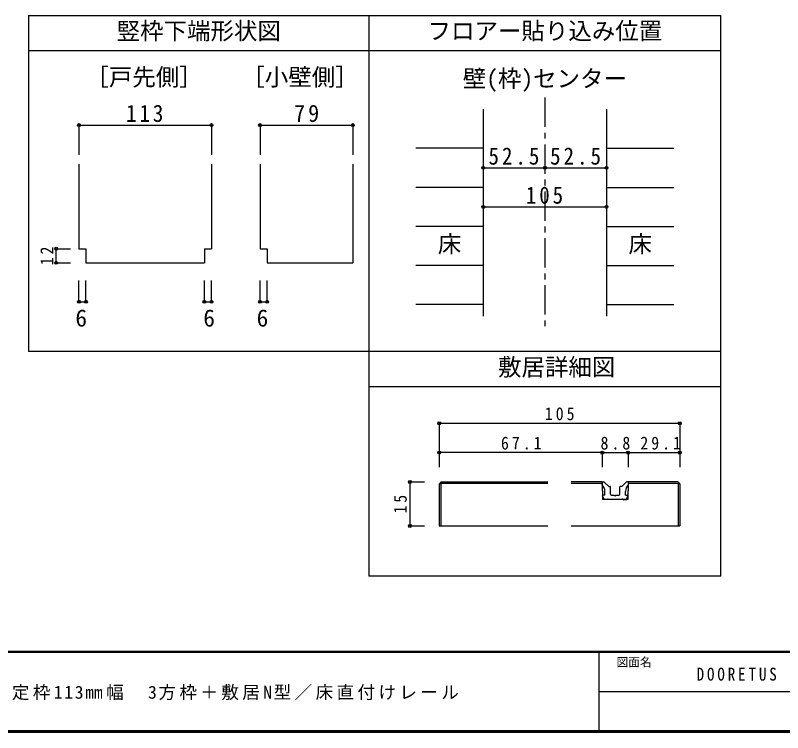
# Model space of a CAD drawing. Units: millimetres at full size, sheet at 1:5, with parts at other scales. Extents: x -973 to 977, y -718 to 696.
# Drawn here: x -496 to 158, y -701 to -90 of the extents above; entities that cross this region are included whole.
import ezdxf
from ezdxf.enums import TextEntityAlignment as Align

# ---------------------------------------------------------------- set-up
doc = ezdxf.new("R2010")
doc.units = ezdxf.units.MM
doc.header["$LTSCALE"] = 5
doc.header["$PDMODE"] = 32
doc.header["$PDSIZE"] = 2.5
doc.linetypes.add('CHAIN1', pattern=[8, 5, -1, 1, -1])
doc.linetypes.add('DASHED1', pattern=[1.8, 1.2, -0.6])
for name, color, linetype in [('0-0_補助線', 4, 'Continuous'), ('0-1_通り芯', 4, 'DASHED1'), ('0-3_仕上げ', 2, 'Continuous'), ('0-4_枠', 3, 'Continuous'), ('0-A_文字', 7, 'Continuous'), ('0-B_寸法', 7, 'Continuous'), ('1-4_枠', 3, 'Continuous'), ('1-7_金物', 7, 'Continuous'), ('1-B_寸法', 7, 'Continuous'), ('F-0_補助線', 7, 'Continuous'), ('F-1_枠', 6, 'Continuous'), ('F-A_文字', 7, 'Continuous')]:
    doc.layers.add(name, color=color, linetype=linetype)
doc.styles.add('ＭＳ ゴシック', font='')
doc.styles.get('ＭＳ ゴシック').set_extended_font_data('MS Gothic')

msp = doc.modelspace()

# ---------------------------------------------------------------- linework, layer by layer
at = {"layer": '0-0_補助線'}
for p, q in [((-441.506, -183.043), (-328.506, -183.043)), ((-441.506, -183.043), (-441.506, -208.303)), ((-328.506, -183.043), (-328.506, -208.303)), ((-287.041, -183.043), (-287.041, -208.303)), ((-287.041, -183.043), (-208.041, -183.043)), ((-208.041, -183.043), (-208.041, -208.303)), ((-460.847, -288.36), (-448.51, -288.36)), ((-460.847, -300.36), (-460.847, -288.36)), ((-460.847, -300.36), (-448.51, -300.36)), ((-441.506, -333.559), (-441.506, -315.36)), ((-334.506, -333.559), (-334.506, -315.36)), ((-328.506, -333.559), (-328.506, -315.36)), ((-287.041, -333.559), (-287.041, -315.36)), ((-334.506, -333.559), (-328.506, -333.559))]:
    msp.add_line(p, q, dxfattribs=at)
at = {"layer": '0-0_補助線', "color": 3}
for p, q in [((-328.506, -216.344), (-328.506, -288.36)), ((-208.041, -216.344), (-208.041, -300.36)), ((-334.506, -288.36), (-334.506, -300.36)), ((-334.506, -288.36), (-328.506, -288.36)), ((-281.041, -300.36), (-208.041, -300.36))]:
    msp.add_line(p, q, dxfattribs=at)
for points in [[(-441.506, -216.344), (-441.506, -288.36), (-435.506, -288.36)], [(-287.041, -216.344), (-287.041, -288.36), (-281.041, -288.36), (-281.041, -300.36)], [(-435.506, -288.36), (-435.506, -300.36), (-334.506, -300.36)]]:
    msp.add_lwpolyline(points, dxfattribs=at)
at = {"layer": '0-0_補助線'}
for points in [[(-441.506, -333.559), (-435.506, -333.559), (-435.506, -315.36)], [(-287.041, -333.559), (-281.041, -333.559), (-281.041, -315.36)]]:
    msp.add_lwpolyline(points, dxfattribs=at)
at = {"layer": '0-0_補助線', "color": 7}
for p in [(-441.506, -183.043), (-328.506, -183.043), (-287.041, -183.043), (-208.041, -183.043), (-460.847, -288.36), (-460.847, -300.36), (-441.506, -333.559), (-435.506, -333.559), (-334.506, -333.559), (-328.506, -333.559), (-287.041, -333.559), (-281.041, -333.559)]:
    msp.add_point(p, dxfattribs=at)
at = {"layer": '0-1_通り芯', "linetype": 'CHAIN1'}
msp.add_line((-44.333, -159.5), (-44.333, -356.007), dxfattribs=at)
at = {"layer": '0-3_仕上げ', "color": 4}
for p, q in [((-96.833, -202.801), (-154.333, -202.801)), ((8.167, -202.801), (65.667, -202.801)), ((-96.833, -236.103), (-154.333, -236.103)), ((8.167, -236.103), (65.667, -236.103)), ((-96.833, -269.404), (-154.333, -269.404)), ((8.167, -269.404), (65.667, -269.404)), ((-96.833, -302.706), (-154.333, -302.706)), ((8.167, -302.706), (65.667, -302.706)), ((-96.833, -336.007), (-154.333, -336.007)), ((8.167, -336.007), (65.667, -336.007))]:
    msp.add_line(p, q, dxfattribs=at)
at = {"layer": '0-4_枠'}
for p, q in [((-96.833, -169.5), (-96.833, -346.007)), ((8.167, -169.5), (8.167, -346.007))]:
    msp.add_line(p, q, dxfattribs=at)
at = {"layer": '0-A_文字', "color": 3}
for p, q in [((-484.333, -89.5), (-484.333, -376.007)), ((-484.333, -89.5), (105.667, -89.5)), ((-194.333, -89.5), (-194.333, -567.5)), ((105.667, -567.5), (105.667, -89.5)), ((-484.333, -119.5), (105.667, -119.5)), ((105.667, -376.007), (-484.333, -376.007)), ((105.667, -406.007), (-194.333, -406.007)), ((105.667, -567.5), (-194.333, -567.5))]:
    msp.add_line(p, q, dxfattribs=at)
at = {"layer": '0-B_寸法', "color": 4}
for p, q in [((-96.833, -219.452), (-44.333, -219.452)), ((-44.333, -219.452), (8.167, -219.452)), ((-96.833, -252.753), (8.167, -252.753))]:
    msp.add_line(p, q, dxfattribs=at)
at = {"layer": '0-B_寸法'}
for p in [(-96.833, -219.452), (-44.333, -219.452), (8.167, -219.452), (-96.833, -252.753), (8.167, -252.753)]:
    msp.add_point(p, dxfattribs=at)
at = {"layer": '1-4_枠'}
for p, q in [((-132.654, -487.188), (-134.422, -488.956)), ((-134.393, -488.956), (-134.393, -524.688)), ((-133.172, -488.438), (-133.172, -524.688)), ((-41.922, -488.438), (-133.172, -488.438)), ((-132.654, -487.188), (-41.922, -487.188)), ((4.578, -487.188), (-21.922, -487.188)), ((4.578, -488.438), (-21.922, -488.438)), ((26.578, -487.188), (26.578, -494.688)), ((68.81, -487.188), (26.578, -487.188)), ((69.328, -488.438), (26.578, -488.438)), ((68.81, -487.188), (70.578, -488.956)), ((69.328, -488.438), (69.328, -524.688)), ((70.578, -488.956), (70.578, -524.688)), ((26.328, -494.688), (26.328, -502.188)), ((26.328, -494.688), (26.578, -494.688)), ((26.328, -502.188), (4.828, -502.188)), ((-134.422, -524.688), (-41.922, -524.688)), ((-21.922, -524.688), (70.578, -524.688))]:
    msp.add_line(p, q, dxfattribs=at)
msp.add_lwpolyline([(4.578, -487.188), (4.578, -494.688), (4.828, -494.688), (4.828, -502.188)], dxfattribs=at)
at = {"layer": '1-7_金物'}
for p, q in [((9.733, -490.718), (6.569, -487.554)), ((21.423, -490.718), (24.587, -487.554)), ((26.828, -487.188), (25.471, -487.188)), ((26.828, -489.688), (26.828, -487.188)), ((6.828, -498.438), (6.828, -495.278)), ((10.264, -490.938), (11.078, -490.938)), ((11.578, -497.688), (11.578, -491.438)), ((19.578, -497.688), (19.578, -491.438)), ((20.892, -490.938), (20.078, -490.938)), ((24.328, -498.438), (24.328, -495.278)), ((6.828, -498.438), (5.328, -498.438)), ((21.328, -502.188), (9.828, -502.188)), ((12.328, -498.438), (14.828, -498.438)), ((14.828, -498.438), (15.578, -499.188)), ((15.578, -499.188), (16.328, -498.438)), ((16.328, -498.438), (18.828, -498.438)), ((21.828, -501.688), (21.328, -502.188)), ((22.328, -502.188), (21.828, -501.688)), ((22.328, -502.188), (25.078, -502.188)), ((24.328, -498.438), (25.828, -498.438)), ((25.078, -502.188), (26.293, -499.122))]:
    msp.add_line(p, q, dxfattribs=at)
for points in [[(4.328, -489.688), (4.328, -487.188), (5.685, -487.188)], [(8.828, -502.188), (6.078, -502.188), (4.863, -499.122)], [(8.828, -502.188), (9.328, -501.688), (9.828, -502.188)]]:
    msp.add_lwpolyline(points, dxfattribs=at)
for centre, radius, start, end in [((-0.672, -495.278), 7.5, 0, 48.19), ((5.685, -488.438), 1.25, 45, 90), ((31.828, -495.278), 7.5, 131.81, 180), ((25.471, -488.438), 1.25, 90, 135), ((10.264, -490.188), 0.75, 225, 270), ((11.078, -491.438), 0.5, 0, 90), ((20.078, -491.438), 0.5, 90, 180), ((20.892, -490.188), 0.75, 270, 315), ((5.328, -498.938), 0.5, 90, 201.616), ((12.328, -497.688), 0.75, 180, 270), ((18.828, -497.688), 0.75, 270, 0), ((25.828, -498.938), 0.5, 338.384, 90)]:
    msp.add_arc(centre, radius, start, end, dxfattribs=at)
at = {"layer": '1-B_寸法', "color": 4}
for p, q in [((-134.422, -437.188), (70.578, -437.188)), ((-134.422, -437.188), (-134.422, -462.188)), ((70.578, -437.188), (70.578, -462.188)), ((4.578, -462.188), (-134.422, -462.188)), ((-134.422, -462.188), (-134.422, -474.688)), ((4.578, -462.188), (4.578, -474.688)), ((-159.422, -487.188), (-146.922, -487.188)), ((-159.422, -487.188), (-159.422, -524.688)), ((-159.422, -524.688), (-146.922, -524.688))]:
    msp.add_line(p, q, dxfattribs=at)
for points in [[(4.578, -462.188), (26.578, -462.188), (26.578, -474.688)], [(26.578, -462.188), (70.578, -462.188), (70.578, -474.688)]]:
    msp.add_lwpolyline(points, dxfattribs=at)
at = {"layer": '1-B_寸法'}
for p in [(-134.422, -437.188), (70.578, -437.188), (-134.422, -462.188), (4.578, -462.188), (26.578, -462.188), (70.578, -462.188), (-159.422, -487.188), (-159.422, -524.688)]:
    msp.add_point(p, dxfattribs=at)
at = {"layer": 'F-1_枠'}
for p, q in [((976.653, -631.667), (-973.347, -631.667)), ((976.653, -632.5), (-973.347, -632.5)), ((1.653, -632.5), (1.653, -699.167)), ((1.653, -665.833), (974.986, -665.834)), ((976.653, -699.167), (-973.347, -699.167)), ((976.653, -700), (-973.347, -700)), ((976.653, -700.833), (-973.347, -700.833))]:
    msp.add_line(p, q, dxfattribs=at)

# ---------------------------------------------------------------- texts
at = {"layer": '0-0_補助線', "color": 7, "style": 'ＭＳ ゴシック'}
for p in [(-444.506, -359.133), (-335.506, -359.133), (-290.041, -359.133)]:
    msp.add_text('6', height=14.66, dxfattribs=at).set_placement(p, align=Align.BOTTOM_LEFT)
at = {"layer": '0-0_補助線', "color": 7, "char_height": 14.66, "attachment_point": 7, "style": 'ＭＳ ゴシック'}
for s, insert in [('\\T1.27;\\W0.9;113', (-401.256, -180.543)), ('\\T1.27;\\W0.95;79', (-258.166, -180.543))]:
    msp.add_mtext(s, dxfattribs=dict(at, insert=insert))
at = {"layer": '0-0_補助線', "color": 7, "insert": (-463.347, -302.485), "char_height": 11, "attachment_point": 7, "rotation": 90, "style": 'ＭＳ ゴシック'}
msp.add_mtext('\\T1.36;\\W0.9;12', dxfattribs=at)
at = {"layer": '0-A_文字', "style": 'ＭＳ ゴシック'}
for s, p in [('竪枠下端形状図', (-409.333, -114.5)), ('フロアー貼り込み位置', (-144.333, -114.5)), ('［戸先側］', (-435.937, -153.835)), ('［小壁側］', (-303.038, -153.835)), ('壁(枠)センター', (-114.333, -155.091)), ('床', (-135.583, -296.055)), ('床', (26.917, -296.055)), ('敷居詳細図', (-84.333, -401.007))]:
    msp.add_text(s, height=14.66, dxfattribs=at).set_placement(p, align=Align.BOTTOM_LEFT)
at = {"layer": '0-B_寸法', "char_height": 14.66, "attachment_point": 7, "style": 'ＭＳ ゴシック'}
for s, insert in [('\\T1.28;\\W0.9;52.5', (-92.458, -216.952)), ('\\T1.28;\\W0.9;52.5', (-39.958, -216.952)), ('\\T1.27;\\W0.9;105', (-60.583, -250.253))]:
    msp.add_mtext(s, dxfattribs=dict(at, insert=insert))
at = {"layer": '1-B_寸法', "char_height": 11, "attachment_point": 7, "style": 'ＭＳ ゴシック'}
for s, insert in [('\\T1.38;\\W0.9;105', (-44.422, -434.688)), ('\\T1.38;\\W0.9;67.1', (-81.797, -459.688)), ('\\T1.38;\\W0.9;8.8', (3.078, -459.688)), ('\\T1.38;\\W0.9;29.1', (36.983, -459.688))]:
    msp.add_mtext(s, dxfattribs=dict(at, insert=insert))
at = {"layer": '1-B_寸法', "insert": (-161.922, -514.063), "char_height": 11, "attachment_point": 7, "rotation": 90, "style": 'ＭＳ ゴシック'}
msp.add_mtext('\\T1.36;\\W0.9;15', dxfattribs=at)
at = {"layer": 'F-0_補助線', "insert": (84.986, -656.667), "char_height": 11, "attachment_point": 7, "style": 'ＭＳ ゴシック'}
msp.add_mtext('\\T1.39;\\W0.85;DOORETUS', dxfattribs=at)
at = {"layer": 'F-A_文字', "style": 'ＭＳ ゴシック'}
msp.add_text('図面名', height=7.331, dxfattribs=at).set_placement((16.653, -646.667), align=Align.BOTTOM_LEFT)
at = {"layer": 'F-A_文字', "insert": (-846.68, -673.333), "char_height": 11, "attachment_point": 7, "style": 'ＭＳ ゴシック'}
msp.add_mtext('\\T1.19;ドレタス\u3000H24片引き戸（レールタイプ）固定枠113㎜幅\u30003方枠＋敷居N型／床直付けレール', dxfattribs=at)

doc.saveas('drawing.dxf')
